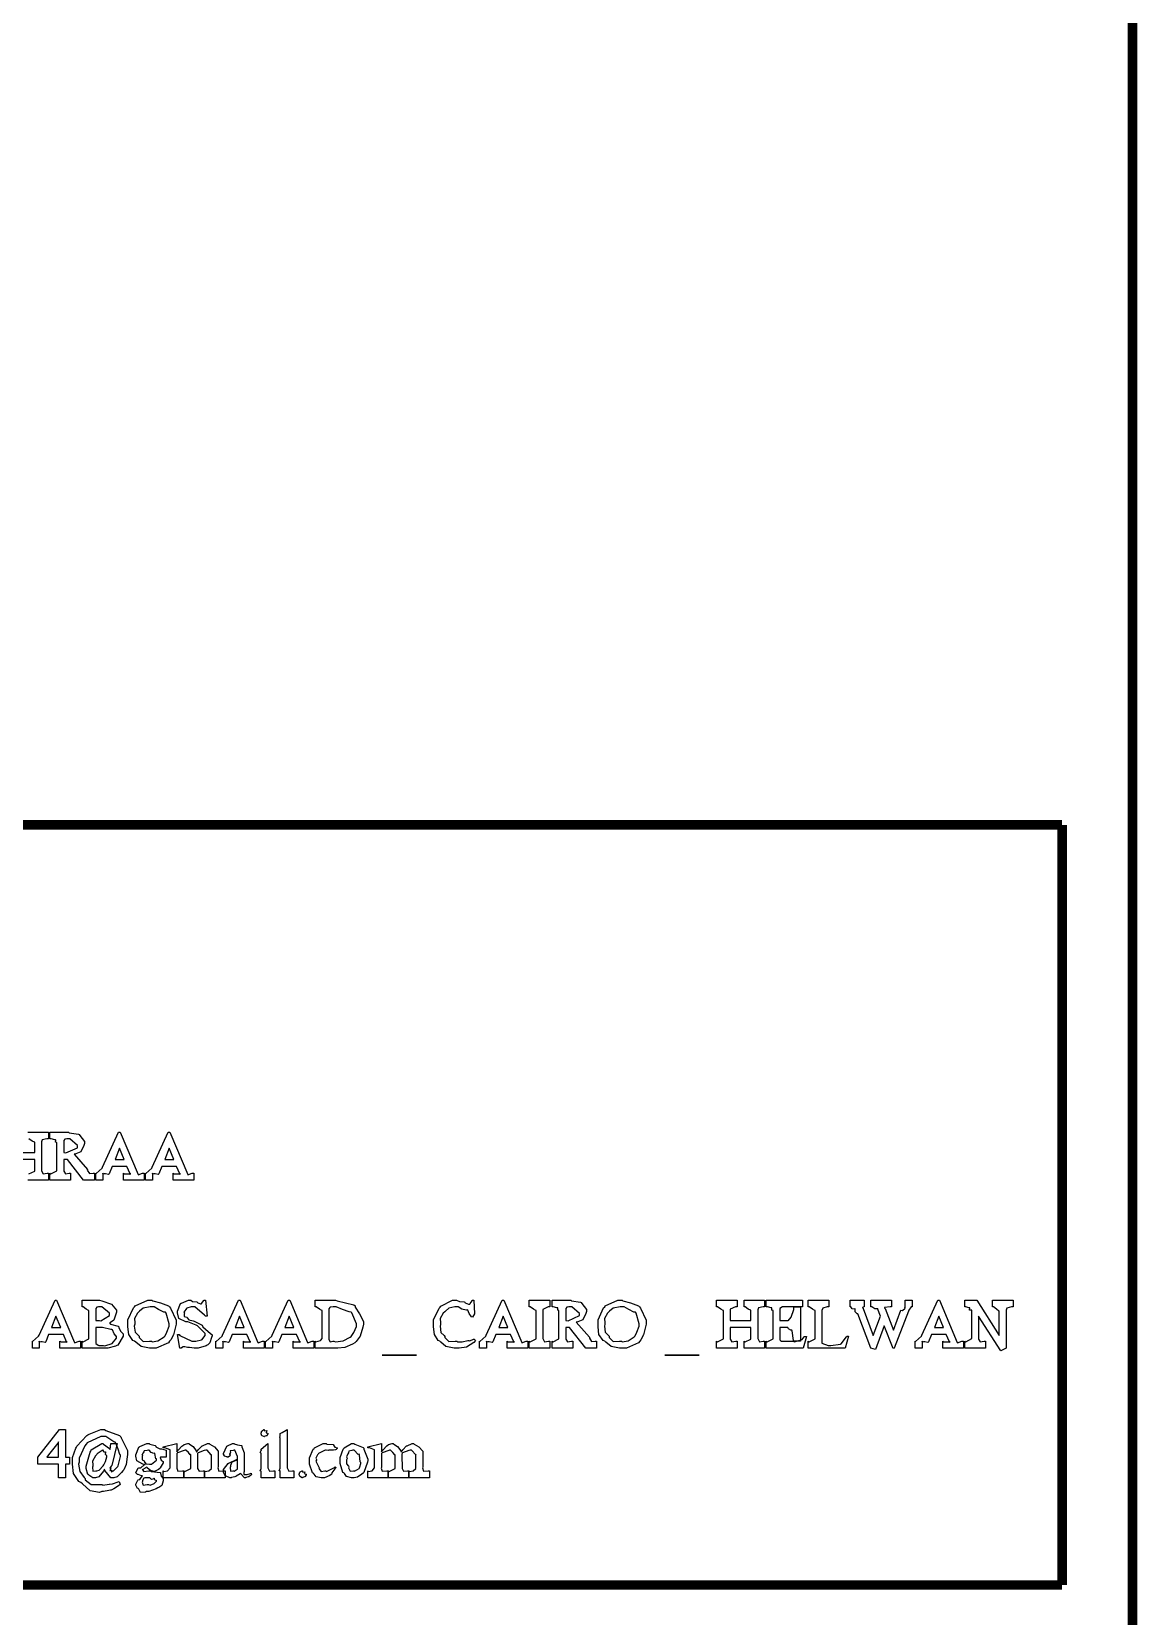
# Model space of a CAD drawing. Extents: x -4.5 to 11.4, y -10.7 to 0.4.
# Drawn here: x 10.27 to 11.421, y -9.572 to -7.921 of the extents above; entities that cross this region are included whole.
import ezdxf

# ---------------------------------------------------------------- set-up
doc = ezdxf.new("R2010")
doc.units = 0
doc.header["$MEASUREMENT"] = 0

msp = doc.modelspace()

# ---------------------------------------------------------------- linework, layer by layer
at = {"color": 0, "const_width": 0.01}
for points in [[(11.4161, 0.362793), (-4.465507, 0.362793), (-4.465507, -10.67885), (11.4161, -10.67885), (11.4161, 0.362793)], [(11.342804, -8.747207), (9.212753, -8.747207), (11.342804, -8.747207), (9.212753, -8.747207), (11.342804, -8.747207)]]:
    msp.add_lwpolyline(points, close=True, dxfattribs=at)
for points in [[(11.342804, -8.747207), (11.342804, -9.538877)], [(11.342804, -9.538877), (9.212753, -9.538877)]]:
    msp.add_lwpolyline(points, dxfattribs=at)
at = {"color": 0}
for points in [[(10.251823, -9.088567), (10.273313, -9.088567), (10.273313, -9.077497), (10.272923, -9.077727), (10.270493, -9.076527), (10.267223, -9.074247)], [(10.266143, -9.067087), (10.287633, -9.067087), (10.287633, -9.074247), (10.286003, -9.074307), (10.281173, -9.075337), (10.280463, -9.077297), (10.280463, -9.077927), (10.280463, -9.106367), (10.280353, -9.107347), (10.282083, -9.110487), (10.286213, -9.110057), (10.287633, -9.110057), (10.287633, -9.117227), (10.287633, -9.117227), (10.266143, -9.117227)], [(10.267173, -9.110597), (10.273313, -9.107727), (10.273313, -9.106807), (10.273313, -9.095737), (10.251823, -9.095737)]]:
    msp.add_lwpolyline(points, dxfattribs=at)
for points in [[(10.335423, -9.117227), (10.324143, -9.117227), (10.307433, -9.095737), (10.303523, -9.095737), (10.303523, -9.107017), (10.303473, -9.107887), (10.305213, -9.110547), (10.309263, -9.110057), (10.310683, -9.110057), (10.310683, -9.117227), (10.289203, -9.117227), (10.289203, -9.110057), (10.290223, -9.110547), (10.296363, -9.107407), (10.296363, -9.106367), (10.296363, -9.077927), (10.296253, -9.078047), (10.295113, -9.077727), (10.295283, -9.075447), (10.295063, -9.075337), (10.294243, -9.075167), (10.290453, -9.074247), (10.289203, -9.074247), (10.289203, -9.067087), (10.308523, -9.067087), (10.309223, -9.067797), (10.318883, -9.069247), (10.319583, -9.069697), (10.320243, -9.070617), (10.325003, -9.076907), (10.325003, -9.079027), (10.324353, -9.081247), (10.321323, -9.087657), (10.316113, -9.089767), (10.314383, -9.090087), (10.328263, -9.105937), (10.328043, -9.106847), (10.330323, -9.110437), (10.334133, -9.110057), (10.335423, -9.110057), (10.335423, -9.117227)], [(10.317853, -9.081627), (10.317743, -9.081027), (10.309823, -9.074247), (10.307213, -9.074247), (10.306673, -9.074307), (10.305103, -9.074417), (10.305043, -9.074457), (10.304613, -9.074567), (10.303523, -9.075767), (10.303523, -9.076197), (10.303523, -9.088567), (10.305853, -9.088627), (10.317853, -9.083367), (10.317853, -9.081627)], [(10.387133, -9.117227), (10.365643, -9.117227), (10.365643, -9.110057), (10.366833, -9.110657), (10.373243, -9.110487), (10.373243, -9.110487), (10.372923, -9.110707), (10.371993, -9.111417), (10.372583, -9.110707), (10.372583, -9.110707), (10.369333, -9.102887), (10.353923, -9.102887), (10.350893, -9.110707), (10.350183, -9.111197), (10.347083, -9.110487), (10.346113, -9.110487), (10.345723, -9.110707), (10.344493, -9.110977), (10.344213, -9.110057), (10.344153, -9.110057), (10.344153, -9.117227), (10.337003, -9.117227), (10.337003, -9.110057), (10.337153, -9.110227), (10.343453, -9.104797), (10.343953, -9.103767), (10.360653, -9.067087), (10.362173, -9.067087), (10.380833, -9.111367), (10.381003, -9.111627), (10.385563, -9.110057), (10.387133, -9.110057), (10.387133, -9.117227)], [(10.438833, -9.117227), (10.417343, -9.117227), (10.417343, -9.110057), (10.418543, -9.110657), (10.424943, -9.110487), (10.424943, -9.110487), (10.424623, -9.110707), (10.423693, -9.111417), (10.424293, -9.110707), (10.424293, -9.110707), (10.421033, -9.102887), (10.405633, -9.102887), (10.402593, -9.110707), (10.401883, -9.111197), (10.398793, -9.110487), (10.397813, -9.110487), (10.397433, -9.110707), (10.396193, -9.110977), (10.395913, -9.110057), (10.395863, -9.110057), (10.395863, -9.117227), (10.388703, -9.117227), (10.388703, -9.110057), (10.388863, -9.110227), (10.395163, -9.104797), (10.395643, -9.103767), (10.412353, -9.067087), (10.413873, -9.067087), (10.432543, -9.111367), (10.432703, -9.111627), (10.437263, -9.110057), (10.438833, -9.110057), (10.438833, -9.117227)], [(10.366513, -9.095737), (10.361513, -9.084017), (10.356963, -9.095737), (10.366513, -9.095737)], [(10.418213, -9.095737), (10.413223, -9.084017), (10.408663, -9.095737), (10.418213, -9.095737)], [(10.320993, -9.292177), (10.299503, -9.292177), (10.299503, -9.285027), (10.300703, -9.285627), (10.307103, -9.285457), (10.307103, -9.285457), (10.306783, -9.285667), (10.305853, -9.286377), (10.306453, -9.285667), (10.306453, -9.285667), (10.303203, -9.277867), (10.287793, -9.277867), (10.284753, -9.285667), (10.284043, -9.286167), (10.280953, -9.285457), (10.279973, -9.285457), (10.279603, -9.285667), (10.278353, -9.285947), (10.278073, -9.285027), (10.278013, -9.285027), (10.278013, -9.292177), (10.270863, -9.292177), (10.270863, -9.285027), (10.271033, -9.285177), (10.277323, -9.279767), (10.277813, -9.278727), (10.294513, -9.242057), (10.296033, -9.242057), (10.314703, -9.286317), (10.314863, -9.286597), (10.319423, -9.285027), (10.320993, -9.285027), (10.320993, -9.292177)], [(10.365533, -9.278297), (10.365423, -9.279597), (10.359893, -9.288987), (10.358813, -9.289587), (10.357293, -9.290237), (10.349473, -9.292177), (10.346883, -9.292177), (10.322573, -9.292177), (10.322573, -9.285027), (10.323603, -9.285517), (10.329723, -9.282367), (10.329723, -9.281337), (10.329723, -9.252907), (10.329353, -9.253067), (10.327013, -9.251547), (10.323653, -9.249207), (10.322573, -9.249207), (10.322573, -9.242057), (10.340793, -9.242057), (10.343353, -9.242767), (10.353383, -9.246237), (10.358383, -9.252527), (10.358383, -9.254637), (10.357723, -9.256747), (10.355563, -9.263097), (10.352353, -9.265547), (10.351213, -9.265937), (10.352083, -9.267067), (10.360273, -9.269297), (10.360973, -9.269837), (10.360863, -9.270977), (10.363043, -9.274707), (10.365533, -9.277377), (10.365533, -9.278297)], [(10.420493, -9.267227), (10.419793, -9.269887), (10.417723, -9.278297), (10.414853, -9.283617), (10.413763, -9.284807), (10.412413, -9.286657), (10.399873, -9.292177), (10.395753, -9.292177), (10.392823, -9.292177), (10.384033, -9.290337), (10.378503, -9.285997), (10.377313, -9.284807), (10.375573, -9.284267), (10.371223, -9.277867), (10.370363, -9.269887), (10.370363, -9.267227), (10.370363, -9.262727), (10.376113, -9.250347), (10.377313, -9.249207), (10.377853, -9.248127), (10.390923, -9.242057), (10.395323, -9.242057), (10.396293, -9.242767), (10.404213, -9.244877), (10.412413, -9.248027), (10.413553, -9.249207), (10.414583, -9.250457), (10.420493, -9.262997), (10.420493, -9.267227)], [(10.457873, -9.279377), (10.457273, -9.281167), (10.455543, -9.286547), (10.453423, -9.288597), (10.452663, -9.289137), (10.451633, -9.289907), (10.443603, -9.292177), (10.440953, -9.292177), (10.439163, -9.292177), (10.434433, -9.291637), (10.433783, -9.291527), (10.432483, -9.291477), (10.429553, -9.290877), (10.428573, -9.290877), (10.427923, -9.290937), (10.426243, -9.291977), (10.426193, -9.292177), (10.424453, -9.292177), (10.422073, -9.277867), (10.423803, -9.277867), (10.424513, -9.279057), (10.436823, -9.285027), (10.440953, -9.285027), (10.440953, -9.285067), (10.446973, -9.283557), (10.447463, -9.283297), (10.447463, -9.283297), (10.448433, -9.282047), (10.450713, -9.278887), (10.450713, -9.277867), (10.450603, -9.276947), (10.442903, -9.268957), (10.441383, -9.268307), (10.432703, -9.264627), (10.430533, -9.264887), (10.423373, -9.261267), (10.422073, -9.255457), (10.422073, -9.253557), (10.422073, -9.253557), (10.425103, -9.245797), (10.425753, -9.245307), (10.426083, -9.245197), (10.433303, -9.242057), (10.435743, -9.242057), (10.435683, -9.242057), (10.437423, -9.243627), (10.441923, -9.243847), (10.442463, -9.244227), (10.442463, -9.244707), (10.445723, -9.246177), (10.446803, -9.246177), (10.446803, -9.246177), (10.447023, -9.245697), (10.449303, -9.242707), (10.449413, -9.242057), (10.450933, -9.242057), (10.452663, -9.258987), (10.450933, -9.258987), (10.450113, -9.257797), (10.439973, -9.249207), (10.436613, -9.249207), (10.436013, -9.249317), (10.431723, -9.250627), (10.431403, -9.250947), (10.430643, -9.251817), (10.428573, -9.254697), (10.429233, -9.255457), (10.429233, -9.255727), (10.428853, -9.256377), (10.429063, -9.259197), (10.431723, -9.260067), (10.432263, -9.260497), (10.432163, -9.260557), (10.433673, -9.262557), (10.438343, -9.263747), (10.439213, -9.264197), (10.447463, -9.268307), (10.448213, -9.269947), (10.453803, -9.274707), (10.457873, -9.278187), (10.457873, -9.279377)], [(10.512023, -9.292177), (10.490533, -9.292177), (10.490533, -9.285027), (10.491733, -9.285627), (10.498133, -9.285457), (10.498133, -9.285457), (10.497803, -9.285667), (10.496883, -9.286377), (10.497483, -9.285667), (10.497483, -9.285667), (10.494223, -9.277867), (10.478813, -9.277867), (10.475783, -9.285667), (10.475073, -9.286167), (10.471983, -9.285457), (10.471003, -9.285457), (10.470623, -9.285667), (10.469373, -9.285947), (10.469103, -9.285027), (10.469053, -9.285027), (10.469053, -9.292177), (10.461893, -9.292177), (10.461893, -9.285027), (10.462053, -9.285177), (10.468343, -9.279767), (10.468833, -9.278727), (10.485543, -9.242057), (10.487063, -9.242057), (10.505723, -9.286317), (10.505893, -9.286597), (10.510443, -9.285027), (10.512023, -9.285027), (10.512023, -9.292177)], [(10.563723, -9.292177), (10.542243, -9.292177), (10.542243, -9.285027), (10.543433, -9.285627), (10.549833, -9.285457), (10.549833, -9.285457), (10.549513, -9.285667), (10.548583, -9.286377), (10.549183, -9.285667), (10.549183, -9.285667), (10.545933, -9.277867), (10.530523, -9.277867), (10.527483, -9.285667), (10.526773, -9.286167), (10.523683, -9.285457), (10.522713, -9.285457), (10.522323, -9.285667), (10.521083, -9.285947), (10.520813, -9.285027), (10.520753, -9.285027), (10.520753, -9.292177), (10.513593, -9.292177), (10.513593, -9.285027), (10.513753, -9.285177), (10.520053, -9.279767), (10.520533, -9.278727), (10.537253, -9.242057), (10.538763, -9.242057), (10.557433, -9.286317), (10.557593, -9.286597), (10.562153, -9.285027), (10.563723, -9.285027), (10.563723, -9.292177)], [(10.615423, -9.267227), (10.614723, -9.270207), (10.612123, -9.279707), (10.607993, -9.285407), (10.606533, -9.286547), (10.604143, -9.287957), (10.596063, -9.291477), (10.588893, -9.292177), (10.586563, -9.292177), (10.565293, -9.292177), (10.565293, -9.285027), (10.565953, -9.285627), (10.570833, -9.284097), (10.571153, -9.283937), (10.571153, -9.283937), (10.572463, -9.281987), (10.572463, -9.281337), (10.572463, -9.252907), (10.572083, -9.253067), (10.569743, -9.251547), (10.566383, -9.249207), (10.565293, -9.249207), (10.565293, -9.242057), (10.586563, -9.242057), (10.588033, -9.242767), (10.605443, -9.247097), (10.606743, -9.248127), (10.607013, -9.249377), (10.611523, -9.256427), (10.615423, -9.264517), (10.615423, -9.267227)], [(10.732013, -9.284157), (10.730503, -9.286167), (10.722903, -9.291157), (10.715253, -9.292177), (10.712703, -9.292177), (10.709883, -9.292177), (10.701423, -9.290337), (10.695993, -9.285997), (10.694913, -9.284807), (10.693333, -9.284267), (10.689373, -9.277867), (10.688613, -9.269887), (10.688613, -9.267227), (10.688613, -9.262777), (10.694203, -9.250627), (10.695343, -9.249437), (10.695943, -9.248297), (10.708313, -9.242057), (10.712483, -9.242057), (10.712433, -9.242267), (10.715523, -9.243627), (10.720413, -9.243847), (10.721163, -9.244227), (10.721493, -9.245097), (10.724963, -9.246387), (10.726163, -9.246387), (10.726163, -9.246387), (10.726543, -9.245847), (10.728653, -9.242767), (10.728763, -9.242057), (10.730503, -9.242057), (10.731153, -9.256377), (10.729193, -9.260067), (10.728053, -9.259627), (10.725503, -9.256157), (10.724263, -9.252677), (10.723553, -9.252247), (10.722363, -9.252677), (10.717803, -9.251497), (10.714113, -9.249207), (10.712923, -9.249207), (10.710753, -9.249267), (10.704243, -9.250677), (10.700873, -9.253557), (10.700113, -9.254417), (10.698653, -9.255837), (10.695393, -9.261417), (10.695773, -9.265937), (10.695773, -9.267447), (10.695233, -9.269347), (10.695993, -9.275747), (10.699573, -9.279167), (10.700333, -9.280027), (10.700173, -9.281227), (10.704403, -9.285297), (10.710913, -9.285027), (10.713133, -9.285027), (10.713303, -9.285567), (10.718133, -9.285667), (10.724203, -9.284267), (10.725073, -9.284157), (10.725073, -9.284157), (10.726433, -9.284587), (10.730123, -9.282957), (10.730713, -9.282847), (10.732013, -9.284157)], [(10.786543, -9.292177), (10.765063, -9.292177), (10.765063, -9.285027), (10.766253, -9.285627), (10.772653, -9.285457), (10.772653, -9.285457), (10.772323, -9.285667), (10.771403, -9.286377), (10.772003, -9.285667), (10.772003, -9.285667), (10.768743, -9.277867), (10.753343, -9.277867), (10.750303, -9.285667), (10.749593, -9.286167), (10.746503, -9.285457), (10.745523, -9.285457), (10.745143, -9.285667), (10.743903, -9.285947), (10.743623, -9.285027), (10.743573, -9.285027), (10.743573, -9.292177), (10.736413, -9.292177), (10.736413, -9.285027), (10.736573, -9.285177), (10.742863, -9.279767), (10.743353, -9.278727), (10.760063, -9.242057), (10.761583, -9.242057), (10.78025, -9.286317), (10.780412, -9.286597), (10.784969, -9.285027), (10.786543, -9.285027), (10.786543, -9.292177)], [(10.8096, -9.292177), (10.788117, -9.292177), (10.788117, -9.285027), (10.789147, -9.285517), (10.795278, -9.282367), (10.795278, -9.281337), (10.795278, -9.252907), (10.794897, -9.253067), (10.792565, -9.251547), (10.789201, -9.249207), (10.788117, -9.249207), (10.788117, -9.242057), (10.8096, -9.242057), (10.8096, -9.249207), (10.807756, -9.249317), (10.802439, -9.251987), (10.802439, -9.252907), (10.802439, -9.281337), (10.802385, -9.282307), (10.804121, -9.285457), (10.80819, -9.285027), (10.8096, -9.285027), (10.8096, -9.292177)], [(10.858157, -9.292177), (10.846872, -9.292177), (10.830162, -9.270697), (10.826257, -9.270697), (10.826257, -9.281987), (10.826201, -9.282847), (10.827937, -9.285517), (10.832007, -9.285027), (10.833418, -9.285027), (10.833418, -9.292177), (10.811933, -9.292177), (10.811933, -9.285027), (10.812964, -9.285517), (10.819094, -9.282367), (10.819094, -9.281337), (10.819094, -9.252907), (10.818986, -9.253017), (10.817847, -9.252677), (10.81801, -9.250407), (10.817793, -9.250307), (10.816979, -9.250137), (10.81318, -9.249207), (10.811933, -9.249207), (10.811933, -9.242057), (10.831247, -9.242057), (10.831953, -9.242767), (10.84161, -9.244227), (10.842315, -9.244657), (10.842967, -9.245587), (10.84774, -9.251877), (10.84774, -9.253987), (10.84709, -9.256207), (10.844051, -9.262617), (10.838843, -9.264737), (10.837107, -9.265057), (10.850996, -9.280907), (10.850779, -9.281817), (10.853057, -9.285407), (10.856855, -9.285027), (10.858157, -9.285027), (10.858157, -9.292177)], [(10.909861, -9.267227), (10.909155, -9.269887), (10.907094, -9.278297), (10.904218, -9.283617), (10.903133, -9.284807), (10.901778, -9.286657), (10.889244, -9.292177), (10.885121, -9.292177), (10.882192, -9.292177), (10.873403, -9.290337), (10.867868, -9.285997), (10.866675, -9.284807), (10.864939, -9.284267), (10.860599, -9.277867), (10.85973, -9.269887), (10.85973, -9.267227), (10.85973, -9.262727), (10.865482, -9.250347), (10.866675, -9.249207), (10.867218, -9.248127), (10.880293, -9.242057), (10.884687, -9.242057), (10.885664, -9.242767), (10.893585, -9.244877), (10.901778, -9.248027), (10.902917, -9.249207), (10.903947, -9.250457), (10.909861, -9.262997), (10.909861, -9.267227)], [(11.033179, -9.292177), (11.011694, -9.292177), (11.011694, -9.285027), (11.012725, -9.285567), (11.018856, -9.282697), (11.018856, -9.281767), (11.018856, -9.270697), (10.997372, -9.270697), (10.997372, -9.281767), (10.997318, -9.282697), (10.999054, -9.285517), (11.003122, -9.285027), (11.004533, -9.285027), (11.004533, -9.292177), (10.983049, -9.292177), (10.983049, -9.285027), (10.984079, -9.285517), (10.99021, -9.282367), (10.99021, -9.281337), (10.99021, -9.252907), (10.98983, -9.253067), (10.987497, -9.251547), (10.984133, -9.249207), (10.983049, -9.249207), (10.983049, -9.242057), (11.004533, -9.242057), (11.004533, -9.249207), (11.002689, -9.249317), (10.997372, -9.251657), (10.997372, -9.252477), (10.997372, -9.263547), (11.018856, -9.263547), (11.018856, -9.252477), (11.018476, -9.252677), (11.016035, -9.251497), (11.012779, -9.249207), (11.011694, -9.249207), (11.011694, -9.242057), (11.033179, -9.242057), (11.033179, -9.249207), (11.031551, -9.249267), (11.026722, -9.250307), (11.026018, -9.252247), (11.026018, -9.252907), (11.026018, -9.281337), (11.02591, -9.282307), (11.027646, -9.285457), (11.031768, -9.285027), (11.033179, -9.285027), (11.033179, -9.292177)], [(11.076636, -9.280027), (11.07338, -9.292177), (11.034753, -9.292177), (11.034753, -9.285027), (11.035783, -9.285517), (11.041914, -9.282367), (11.041914, -9.281337), (11.041914, -9.252907), (11.041805, -9.253017), (11.040667, -9.252677), (11.040829, -9.250407), (11.040611, -9.250307), (11.039799, -9.250137), (11.036, -9.249207), (11.034753, -9.249207), (11.034753, -9.242057), (11.072729, -9.242057), (11.072729, -9.249207), (11.071211, -9.249207), (11.070506, -9.249267), (11.068878, -9.249207), (11.068389, -9.249207), (11.067576, -9.249317), (11.064267, -9.249207), (11.063181, -9.249207), (11.052764, -9.249207), (11.051787, -9.249317), (11.049075, -9.250997), (11.049075, -9.251597), (11.049075, -9.263547), (11.057322, -9.263547), (11.057593, -9.263597), (11.06074, -9.260067), (11.063399, -9.251927), (11.063399, -9.249207), (11.07056, -9.249207), (11.07056, -9.285027), (11.063399, -9.285027), (11.06329, -9.284377), (11.061771, -9.274167), (11.061444, -9.273517), (11.060576, -9.273477), (11.058028, -9.271997), (11.057485, -9.270697), (11.057322, -9.270697), (11.049075, -9.270697), (11.049075, -9.283067), (11.049021, -9.283447), (11.049943, -9.284697), (11.05016, -9.284807), (11.05016, -9.284807), (11.051951, -9.285027), (11.052547, -9.285027), (11.063181, -9.285027), (11.063778, -9.285627), (11.070017, -9.283727), (11.07056, -9.283497), (11.07056, -9.283497), (11.072079, -9.283067), (11.074465, -9.280367), (11.074683, -9.280027), (11.076636, -9.280027)], [(11.120418, -9.279597), (11.117164, -9.292177), (11.078535, -9.292177), (11.078535, -9.285027), (11.079565, -9.285517), (11.085696, -9.282367), (11.085696, -9.281337), (11.085696, -9.252907), (11.085317, -9.253067), (11.082983, -9.251547), (11.079619, -9.249207), (11.078535, -9.249207), (11.078535, -9.242057), (11.100019, -9.242057), (11.100019, -9.249207), (11.098392, -9.249267), (11.093672, -9.250517), (11.092858, -9.252957), (11.092858, -9.253777), (11.092858, -9.286547), (11.092804, -9.287137), (11.099151, -9.289367), (11.101321, -9.289367), (11.101918, -9.289587), (11.11228, -9.287907), (11.112824, -9.287627), (11.112824, -9.287627), (11.118249, -9.280567), (11.118682, -9.279597), (11.120418, -9.279597)], [(11.186771, -9.249207), (11.18574, -9.249267), (11.18319, -9.252797), (11.183082, -9.253557), (11.168107, -9.292177), (11.167022, -9.292407), (11.15769, -9.268957), (11.148576, -9.293707), (11.143585, -9.292177), (11.130347, -9.256377), (11.129642, -9.256377), (11.127526, -9.254207), (11.127308, -9.251387), (11.127092, -9.251167), (11.126712, -9.251497), (11.124271, -9.251337), (11.122805, -9.249207), (11.122318, -9.249207), (11.122318, -9.242057), (11.13664, -9.242057), (11.13664, -9.249207), (11.136315, -9.249317), (11.135121, -9.249867), (11.135121, -9.250087), (11.135121, -9.250087), (11.135664, -9.250627), (11.135772, -9.250737), (11.146189, -9.278947), (11.153785, -9.258767), (11.150746, -9.250947), (11.150583, -9.251227), (11.148033, -9.251337), (11.144833, -9.249207), (11.143801, -9.249207), (11.143801, -9.242057), (11.165286, -9.242057), (11.165286, -9.249207), (11.16393, -9.249317), (11.157908, -9.249867), (11.157908, -9.250087), (11.157908, -9.250087), (11.15845, -9.250847), (11.158558, -9.250947), (11.167239, -9.273307), (11.174835, -9.252477), (11.174835, -9.252477), (11.176842, -9.252907), (11.179392, -9.250517), (11.179392, -9.250517), (11.179229, -9.250307), (11.1795, -9.249207), (11.17961, -9.249207), (11.17961, -9.242057), (11.186771, -9.242057), (11.186771, -9.249207)], [(11.240047, -9.292177), (11.218562, -9.292177), (11.218562, -9.285027), (11.219757, -9.285627), (11.226158, -9.285457), (11.226158, -9.285457), (11.225833, -9.285667), (11.224911, -9.286377), (11.225507, -9.285667), (11.225507, -9.285667), (11.222253, -9.277867), (11.206844, -9.277867), (11.203806, -9.285667), (11.203101, -9.286167), (11.200008, -9.285457), (11.199032, -9.285457), (11.198653, -9.285667), (11.197404, -9.285947), (11.197133, -9.285027), (11.197079, -9.285027), (11.197079, -9.292177), (11.189917, -9.292177), (11.189917, -9.285027), (11.19008, -9.285177), (11.196374, -9.279767), (11.196861, -9.278727), (11.213572, -9.242057), (11.21509, -9.242057), (11.233754, -9.286317), (11.233917, -9.286597), (11.238474, -9.285027), (11.240047, -9.285027), (11.240047, -9.292177)], [(11.291751, -9.249207), (11.290124, -9.249267), (11.285294, -9.250457), (11.28459, -9.252737), (11.28459, -9.253557), (11.28459, -9.292177), (11.278947, -9.294997), (11.255944, -9.258767), (11.255944, -9.281987), (11.255889, -9.282847), (11.257625, -9.285517), (11.261694, -9.285027), (11.263106, -9.285027), (11.263106, -9.292177), (11.241621, -9.292177), (11.241621, -9.285027), (11.242597, -9.285517), (11.248782, -9.282047), (11.248782, -9.280907), (11.248782, -9.252477), (11.248403, -9.252737), (11.24645, -9.252527), (11.246667, -9.250347), (11.246612, -9.250307), (11.245853, -9.250137), (11.242651, -9.249207), (11.241621, -9.249207), (11.241621, -9.242057), (11.25399, -9.242057), (11.277428, -9.279167), (11.277428, -9.253337), (11.27694, -9.253497), (11.274607, -9.251597), (11.271351, -9.249207), (11.270267, -9.249207), (11.270267, -9.242057), (11.291751, -9.242057), (11.291751, -9.249207)], [(10.300383, -9.270697), (10.295383, -9.258987), (10.290823, -9.270697), (10.300383, -9.270697)], [(10.351213, -9.256377), (10.351103, -9.255837), (10.343013, -9.249207), (10.340363, -9.249207), (10.339823, -9.249267), (10.338243, -9.249377), (10.338203, -9.249437), (10.337813, -9.249547), (10.336893, -9.250737), (10.336893, -9.251167), (10.336893, -9.263547), (10.340793, -9.263547), (10.342153, -9.263597), (10.351213, -9.258167), (10.351213, -9.256377)], [(10.413333, -9.267227), (10.413223, -9.266847), (10.410073, -9.255617), (10.409423, -9.254867), (10.407693, -9.254697), (10.402323, -9.251817), (10.397543, -9.249207), (10.395973, -9.249207), (10.393473, -9.249267), (10.386103, -9.250677), (10.382403, -9.253557), (10.381643, -9.254417), (10.380243, -9.255837), (10.377143, -9.261267), (10.377533, -9.265707), (10.377533, -9.267227), (10.376973, -9.269127), (10.377743, -9.275637), (10.381323, -9.278997), (10.382083, -9.279817), (10.381923, -9.281017), (10.386043, -9.285237), (10.392663, -9.285027), (10.394883, -9.285027), (10.395483, -9.285627), (10.401613, -9.284487), (10.408123, -9.280307), (10.408993, -9.279377), (10.408993, -9.279377), (10.410833, -9.275527), (10.413333, -9.269297), (10.413333, -9.267227)], [(10.491403, -9.270697), (10.486413, -9.258987), (10.481853, -9.270697), (10.491403, -9.270697)], [(10.543103, -9.270697), (10.538113, -9.258987), (10.533563, -9.270697), (10.543103, -9.270697)], [(10.608263, -9.267447), (10.608153, -9.267017), (10.603543, -9.255457), (10.602623, -9.254637), (10.600783, -9.254527), (10.593783, -9.251767), (10.587053, -9.249207), (10.584823, -9.249207), (10.583853, -9.249267), (10.581033, -9.249547), (10.580923, -9.249657), (10.580543, -9.249767), (10.579623, -9.251277), (10.579623, -9.251817), (10.579623, -9.282197), (10.579563, -9.283017), (10.580813, -9.285567), (10.583793, -9.285027), (10.584823, -9.285027), (10.586293, -9.285627), (10.594373, -9.284637), (10.601593, -9.280847), (10.602623, -9.280027), (10.602623, -9.280027), (10.605603, -9.276017), (10.608263, -9.269557), (10.608263, -9.267447)], [(10.765923, -9.270697), (10.760933, -9.258987), (10.756373, -9.270697), (10.765923, -9.270697)], [(10.840579, -9.256597), (10.840471, -9.255997), (10.83255, -9.249207), (10.829946, -9.249207), (10.829403, -9.249267), (10.827829, -9.249377), (10.827775, -9.249437), (10.827342, -9.249547), (10.826257, -9.250737), (10.826257, -9.251167), (10.826257, -9.263547), (10.828589, -9.263597), (10.840579, -9.258337), (10.840579, -9.256597)], [(10.9027, -9.267227), (10.90259, -9.266847), (10.899444, -9.255617), (10.898793, -9.254867), (10.897057, -9.254697), (10.891686, -9.251817), (10.886911, -9.249207), (10.885339, -9.249207), (10.882843, -9.249267), (10.875464, -9.250677), (10.871775, -9.253557), (10.871015, -9.254417), (10.869604, -9.255837), (10.866512, -9.261267), (10.866892, -9.265707), (10.866892, -9.267227), (10.86635, -9.269127), (10.86711, -9.275637), (10.87069, -9.278997), (10.87145, -9.279817), (10.871286, -9.281017), (10.87541, -9.285237), (10.882029, -9.285027), (10.884253, -9.285027), (10.88485, -9.285627), (10.890981, -9.284487), (10.897492, -9.280307), (10.89836, -9.279377), (10.89836, -9.279377), (10.900204, -9.275527), (10.9027, -9.269297), (10.9027, -9.267227)], [(11.219431, -9.270697), (11.21444, -9.258987), (11.209882, -9.270697), (11.219431, -9.270697)], [(10.358383, -9.279817), (10.358103, -9.279867), (10.356143, -9.277317), (10.354363, -9.273247), (10.353603, -9.272877), (10.352573, -9.272917), (10.343723, -9.270697), (10.340793, -9.270697), (10.336893, -9.270697), (10.336893, -9.286977), (10.336833, -9.287517), (10.339383, -9.289247), (10.339933, -9.289367), (10.339933, -9.289367), (10.343673, -9.289587), (10.344923, -9.289587), (10.346433, -9.289797), (10.353923, -9.287457), (10.358383, -9.281707), (10.358383, -9.279817)], [(10.670713, -9.299347), (10.634903, -9.299347), (10.670713, -9.299347)], [(10.965146, -9.299347), (10.929337, -9.299347), (10.965146, -9.299347)], [(10.309653, -9.412907), (10.305313, -9.412907), (10.305313, -9.427227), (10.298153, -9.427227), (10.298153, -9.412907), (10.276673, -9.412907), (10.276673, -9.405737), (10.299013, -9.377087), (10.305313, -9.377087), (10.305313, -9.405737), (10.309653, -9.405737), (10.309653, -9.412907)], [(10.298153, -9.405737), (10.298153, -9.389887), (10.297223, -9.391087), (10.293213, -9.396237), (10.287523, -9.403457), (10.285783, -9.405737), (10.298153, -9.405737)], [(10.369763, -9.402917), (10.369603, -9.405417), (10.368353, -9.413387), (10.365973, -9.418807), (10.365213, -9.420057), (10.363683, -9.421637), (10.359033, -9.426297), (10.355823, -9.427227), (10.354793, -9.427227), (10.352633, -9.427227), (10.346323, -9.419797), (10.346113, -9.418317), (10.344863, -9.420387), (10.340143, -9.426087), (10.336463, -9.427227), (10.335263, -9.427227), (10.333743, -9.427227), (10.329613, -9.424517), (10.329183, -9.423957), (10.328533, -9.423697), (10.326793, -9.417667), (10.326793, -9.415727), (10.326743, -9.415237), (10.330923, -9.400697), (10.331793, -9.399447), (10.332223, -9.398027), (10.343353, -9.391367), (10.344583, -9.391417), (10.344863, -9.392127), (10.351213, -9.396887), (10.351753, -9.397917), (10.352403, -9.391417), (10.359133, -9.391417), (10.353493, -9.414417), (10.352893, -9.415017), (10.351583, -9.417127), (10.353063, -9.417237), (10.353063, -9.417237), (10.352523, -9.417667), (10.351493, -9.419677), (10.353543, -9.419247), (10.353713, -9.419407), (10.353383, -9.419627), (10.352833, -9.420877), (10.354793, -9.420057), (10.355453, -9.420057), (10.355453, -9.420057), (10.359833, -9.415497), (10.360213, -9.414637), (10.360213, -9.414637), (10.361253, -9.410667), (10.362603, -9.405137), (10.362603, -9.403347), (10.361903, -9.402917), (10.360113, -9.397487), (10.357883, -9.391027), (10.356963, -9.390117), (10.355823, -9.389887), (10.347203, -9.384247), (10.344383, -9.384247), (10.342253, -9.384367), (10.327993, -9.390767), (10.326793, -9.392067), (10.325543, -9.393907), (10.319643, -9.406657), (10.319643, -9.410947), (10.319043, -9.412907), (10.320283, -9.420767), (10.324853, -9.426797), (10.325933, -9.427877), (10.325883, -9.429447), (10.331953, -9.434377), (10.340903, -9.434377), (10.343953, -9.434377), (10.344323, -9.434927), (10.350783, -9.433837), (10.351323, -9.433737), (10.351323, -9.433737), (10.354313, -9.433627), (10.360113, -9.431457), (10.361083, -9.431127), (10.362173, -9.434377), (10.360603, -9.435567), (10.355713, -9.438837), (10.352833, -9.439977), (10.352183, -9.440237), (10.350563, -9.440517), (10.345083, -9.441547), (10.343293, -9.441547), (10.340903, -9.442627), (10.331033, -9.440777), (10.322893, -9.433567), (10.321383, -9.431997), (10.319143, -9.431177), (10.313563, -9.422817), (10.312473, -9.412907), (10.312473, -9.409637), (10.312473, -9.406057), (10.316063, -9.396517), (10.316813, -9.395317), (10.317203, -9.394347), (10.327503, -9.383337), (10.328753, -9.382517), (10.329893, -9.381867), (10.342043, -9.377087), (10.346113, -9.377087), (10.347253, -9.377797), (10.361683, -9.383227), (10.362823, -9.384477), (10.363253, -9.385767), (10.369763, -9.398627), (10.369763, -9.402917)], [(10.410133, -9.405737), (10.404273, -9.405737), (10.403943, -9.406227), (10.404873, -9.408887), (10.407093, -9.410237), (10.407093, -9.410727), (10.406983, -9.411597), (10.404003, -9.417017), (10.403403, -9.417457), (10.402213, -9.418437), (10.397923, -9.420597), (10.394993, -9.420057), (10.394073, -9.420057), (10.394073, -9.420057), (10.390273, -9.416807), (10.389953, -9.416157), (10.388813, -9.416867), (10.385223, -9.418807), (10.385613, -9.418747), (10.385613, -9.418747), (10.385453, -9.418977), (10.386753, -9.420767), (10.392063, -9.420057), (10.393853, -9.420057), (10.394993, -9.420657), (10.404003, -9.421687), (10.404493, -9.422017), (10.404113, -9.422447), (10.404873, -9.425377), (10.407093, -9.428027), (10.407093, -9.428957), (10.406983, -9.430527), (10.405523, -9.435197), (10.402373, -9.437207), (10.401453, -9.437847), (10.399773, -9.438727), (10.392233, -9.441547), (10.389723, -9.441547), (10.388493, -9.442247), (10.383493, -9.442417), (10.381603, -9.438997), (10.381043, -9.438497), (10.380403, -9.438297), (10.378453, -9.434877), (10.378453, -9.433737), (10.378453, -9.433737), (10.380613, -9.429767), (10.381043, -9.429387), (10.381043, -9.429387), (10.382893, -9.428847), (10.385173, -9.425597), (10.385613, -9.425267), (10.384523, -9.425317), (10.380953, -9.423917), (10.380613, -9.423747), (10.380183, -9.423807), (10.378453, -9.422127), (10.378453, -9.421587), (10.378453, -9.421587), (10.381153, -9.417347), (10.381703, -9.417017), (10.381703, -9.417017), (10.383773, -9.416697), (10.387393, -9.413707), (10.388213, -9.413337), (10.385933, -9.412907), (10.379643, -9.409427), (10.378453, -9.404867), (10.378453, -9.403347), (10.378453, -9.403347), (10.381703, -9.395437), (10.382353, -9.394887), (10.382683, -9.394667), (10.390063, -9.391417), (10.392553, -9.391417), (10.392983, -9.392067), (10.398633, -9.393747), (10.399283, -9.394237), (10.399333, -9.395047), (10.403673, -9.397057), (10.405143, -9.397057), (10.410133, -9.398567), (10.410133, -9.405737)], [(10.471543, -9.427227), (10.450063, -9.427227), (10.450063, -9.420057), (10.450493, -9.420547), (10.454403, -9.420057), (10.457223, -9.417457), (10.457223, -9.416587), (10.457223, -9.403127), (10.457113, -9.403187), (10.452773, -9.398567), (10.451363, -9.398567), (10.449793, -9.398627), (10.443503, -9.401297), (10.442903, -9.401837), (10.442793, -9.402747), (10.442743, -9.406927), (10.442903, -9.414137), (10.442903, -9.416587), (10.442843, -9.417517), (10.444533, -9.420487), (10.448653, -9.420057), (10.450063, -9.420057), (10.450063, -9.427227), (10.428573, -9.427227), (10.428573, -9.420057), (10.429613, -9.420597), (10.435743, -9.417567), (10.435743, -9.416587), (10.435743, -9.403127), (10.435193, -9.403187), (10.433303, -9.400957), (10.430693, -9.398567), (10.429883, -9.398567), (10.428963, -9.398627), (10.422073, -9.401297), (10.421413, -9.401837), (10.421413, -9.416587), (10.421093, -9.417347), (10.422283, -9.420487), (10.427003, -9.420057), (10.428573, -9.420057), (10.428573, -9.427227), (10.407093, -9.427227), (10.407093, -9.420057), (10.407633, -9.420597), (10.411593, -9.419907), (10.414253, -9.416917), (10.414253, -9.415937), (10.414253, -9.398797), (10.414253, -9.398087), (10.408883, -9.395977), (10.407093, -9.395977), (10.407093, -9.394887), (10.421413, -9.391417), (10.421413, -9.400307), (10.421413, -9.400307), (10.423103, -9.398247), (10.426513, -9.394177), (10.427063, -9.393807), (10.427063, -9.393807), (10.428853, -9.392707), (10.432543, -9.391417), (10.433783, -9.391417), (10.434383, -9.392067), (10.438293, -9.394667), (10.441543, -9.399017), (10.441813, -9.400527), (10.441813, -9.400527), (10.443603, -9.397977), (10.447673, -9.394067), (10.448113, -9.393807), (10.448113, -9.393807), (10.453323, -9.391417), (10.455053, -9.391417), (10.455483, -9.392067), (10.460373, -9.394837), (10.464383, -9.399557), (10.464383, -9.401177), (10.464383, -9.415937), (10.464003, -9.416807), (10.465093, -9.420447), (10.469923, -9.420057), (10.471543, -9.420057), (10.471543, -9.427227)], [(10.499053, -9.423957), (10.498723, -9.424407), (10.496453, -9.425917), (10.496233, -9.426137), (10.495413, -9.426297), (10.492973, -9.427057), (10.492973, -9.427227), (10.492973, -9.427227), (10.491673, -9.427227), (10.487873, -9.423207), (10.487773, -9.422447), (10.487063, -9.423157), (10.483053, -9.425657), (10.482563, -9.425917), (10.481473, -9.426137), (10.478223, -9.427057), (10.477893, -9.427227), (10.477783, -9.427227), (10.476373, -9.427227), (10.472523, -9.425597), (10.472143, -9.425267), (10.471603, -9.425117), (10.469973, -9.421797), (10.469973, -9.420707), (10.469973, -9.418487), (10.474853, -9.412367), (10.475833, -9.411807), (10.475943, -9.411597), (10.483483, -9.408237), (10.484293, -9.407907), (10.484293, -9.405737), (10.484243, -9.405137), (10.481643, -9.398567), (10.480823, -9.398567), (10.479793, -9.398627), (10.476703, -9.399227), (10.477133, -9.400367), (10.477133, -9.400747), (10.476863, -9.401237), (10.476213, -9.402807), (10.477133, -9.401837), (10.477133, -9.401837), (10.476863, -9.402267), (10.476213, -9.403727), (10.477133, -9.402917), (10.477133, -9.402917), (10.476813, -9.403407), (10.475943, -9.405087), (10.476053, -9.404657), (10.476053, -9.404657), (10.475613, -9.405087), (10.474043, -9.406227), (10.473553, -9.405307), (10.473443, -9.405307), (10.473283, -9.405457), (10.471003, -9.404547), (10.470843, -9.404427), (10.470843, -9.404427), (10.469973, -9.402487), (10.469973, -9.401837), (10.469973, -9.401837), (10.473233, -9.394447), (10.473883, -9.394017), (10.474043, -9.394017), (10.479253, -9.391417), (10.481043, -9.391417), (10.480983, -9.391737), (10.484293, -9.393047), (10.488423, -9.393587), (10.488853, -9.394017), (10.488853, -9.394887), (10.491463, -9.401387), (10.491463, -9.403567), (10.491463, -9.420937), (10.491073, -9.421477), (10.491073, -9.423957), (10.493143, -9.423957), (10.493843, -9.423957), (10.493843, -9.423957), (10.494603, -9.423957), (10.498073, -9.422667), (10.498623, -9.422447), (10.499053, -9.423957)], [(10.523253, -9.427227), (10.508923, -9.427227), (10.508923, -9.420057), (10.508823, -9.420167), (10.508003, -9.420057), (10.508923, -9.417457), (10.508923, -9.416587), (10.508923, -9.401617), (10.508873, -9.401617), (10.508003, -9.400957), (10.508923, -9.398797), (10.508923, -9.398797), (10.508923, -9.398797), (10.508923, -9.399117), (10.508923, -9.399227), (10.508923, -9.397487), (10.516093, -9.391417), (10.516093, -9.415937), (10.516033, -9.417017), (10.517773, -9.420447), (10.521843, -9.420057), (10.523253, -9.420057), (10.523253, -9.427227)], [(10.516093, -9.380777), (10.516033, -9.381427), (10.515163, -9.383167), (10.515003, -9.383387), (10.514243, -9.383547), (10.512133, -9.384307), (10.512403, -9.384247), (10.512403, -9.384247), (10.511753, -9.384307), (10.509963, -9.383487), (10.509793, -9.383387), (10.509583, -9.383387), (10.508923, -9.381427), (10.508923, -9.380777), (10.508923, -9.380777), (10.509633, -9.378337), (10.509793, -9.378177), (10.509793, -9.378177), (10.509963, -9.378277), (10.511753, -9.377087), (10.512403, -9.377087), (10.512233, -9.377247), (10.512453, -9.378387), (10.514783, -9.377957), (10.515003, -9.378177), (10.514623, -9.378497), (10.514133, -9.380297), (10.516093, -9.380617), (10.516093, -9.380777)], [(10.543163, -9.427227), (10.528843, -9.427227), (10.528843, -9.420057), (10.528733, -9.420117), (10.527913, -9.419947), (10.528843, -9.417067), (10.528843, -9.416157), (10.528843, -9.385337), (10.528623, -9.385227), (10.528843, -9.383657), (10.528843, -9.383167), (10.528843, -9.383167), (10.528843, -9.382517), (10.528843, -9.382517), (10.528843, -9.381207), (10.528843, -9.381207), (10.530793, -9.380187), (10.535133, -9.377587), (10.536003, -9.377087), (10.536003, -9.415937), (10.535943, -9.417017), (10.537683, -9.420447), (10.541753, -9.420057), (10.543163, -9.420057), (10.543163, -9.427227)], [(10.587053, -9.416587), (10.585803, -9.417887), (10.582603, -9.422227), (10.582113, -9.423637), (10.581843, -9.423957), (10.580483, -9.424777), (10.574953, -9.427227), (10.573163, -9.427227), (10.571423, -9.427227), (10.566223, -9.426087), (10.564263, -9.423417), (10.563613, -9.422667), (10.562583, -9.422177), (10.559493, -9.412907), (10.559493, -9.409867), (10.559493, -9.406557), (10.563293, -9.397487), (10.564053, -9.396627), (10.564433, -9.395977), (10.573703, -9.391417), (10.576853, -9.391417), (10.577283, -9.392067), (10.584123, -9.392667), (10.584663, -9.392937), (10.584453, -9.393307), (10.585803, -9.395377), (10.588133, -9.396137), (10.588133, -9.396407), (10.588033, -9.396777), (10.587213, -9.397817), (10.587053, -9.397917), (10.586343, -9.398027), (10.584233, -9.398567), (10.584453, -9.398567), (10.584453, -9.398567), (10.583793, -9.398567), (10.582333, -9.398567), (10.581843, -9.398567), (10.581623, -9.398567), (10.580973, -9.398567), (10.580973, -9.398567), (10.580593, -9.398567), (10.579733, -9.398567), (10.579453, -9.398567), (10.578693, -9.398627), (10.576633, -9.398567), (10.575983, -9.398567), (10.574903, -9.398627), (10.568823, -9.401837), (10.568393, -9.402487), (10.567633, -9.403457), (10.565953, -9.406817), (10.566653, -9.408297), (10.566653, -9.408777), (10.566053, -9.409917), (10.568983, -9.416207), (10.569473, -9.416807), (10.569253, -9.417567), (10.571483, -9.420547), (10.575333, -9.420057), (10.576633, -9.420057), (10.577233, -9.420657), (10.585483, -9.416587), (10.586183, -9.415937), (10.587053, -9.416587)], [(10.619933, -9.409207), (10.619763, -9.410887), (10.615863, -9.421587), (10.615153, -9.422447), (10.613743, -9.423527), (10.609243, -9.426687), (10.605933, -9.427227), (10.604953, -9.427227), (10.603163, -9.427167), (10.597853, -9.425807), (10.595843, -9.422817), (10.595193, -9.422017), (10.594213, -9.421587), (10.591283, -9.412307), (10.591283, -9.409207), (10.591283, -9.406057), (10.594323, -9.397427), (10.594973, -9.396627), (10.595303, -9.395977), (10.603003, -9.391417), (10.605603, -9.391417), (10.606643, -9.392067), (10.615373, -9.395547), (10.616023, -9.396407), (10.615803, -9.397487), (10.619933, -9.407907), (10.619933, -9.409207)], [(10.684383, -9.427227), (10.662903, -9.427227), (10.662903, -9.420057), (10.663333, -9.420547), (10.667243, -9.420057), (10.670063, -9.417457), (10.670063, -9.416587), (10.670063, -9.403127), (10.669953, -9.403187), (10.665613, -9.398567), (10.664203, -9.398567), (10.662623, -9.398627), (10.656333, -9.401297), (10.655733, -9.401837), (10.655633, -9.402747), (10.655573, -9.406927), (10.655733, -9.414137), (10.655733, -9.416587), (10.655683, -9.417517), (10.657363, -9.420487), (10.661493, -9.420057), (10.662903, -9.420057), (10.662903, -9.427227), (10.641413, -9.427227), (10.641413, -9.420057), (10.642443, -9.420597), (10.648573, -9.417567), (10.648573, -9.416587), (10.648573, -9.403127), (10.648033, -9.403187), (10.646133, -9.400957), (10.643533, -9.398567), (10.642713, -9.398567), (10.641793, -9.398627), (10.634903, -9.401297), (10.634253, -9.401837), (10.634253, -9.416587), (10.633923, -9.417347), (10.635123, -9.420487), (10.639843, -9.420057), (10.641413, -9.420057), (10.641413, -9.427227), (10.619933, -9.427227), (10.619933, -9.420057), (10.620473, -9.420597), (10.624433, -9.419907), (10.627093, -9.416917), (10.627093, -9.415937), (10.627093, -9.398797), (10.627093, -9.398087), (10.621723, -9.395977), (10.619933, -9.395977), (10.619933, -9.394887), (10.634253, -9.391417), (10.634253, -9.400307), (10.634253, -9.400307), (10.635933, -9.398247), (10.639353, -9.394177), (10.639893, -9.393807), (10.639893, -9.393807), (10.641683, -9.392707), (10.645373, -9.391417), (10.646623, -9.391417), (10.647223, -9.392067), (10.651123, -9.394667), (10.654383, -9.399017), (10.654653, -9.400527), (10.654653, -9.400527), (10.656443, -9.397977), (10.660513, -9.394067), (10.660943, -9.393807), (10.660943, -9.393807), (10.666153, -9.391417), (10.667893, -9.391417), (10.668323, -9.392067), (10.673203, -9.394837), (10.677223, -9.399557), (10.677223, -9.401177), (10.677223, -9.415937), (10.676843, -9.416807), (10.677923, -9.420447), (10.682753, -9.420057), (10.684383, -9.420057), (10.684383, -9.427227)], [(10.348283, -9.403997), (10.348113, -9.404057), (10.346973, -9.403127), (10.347363, -9.400527), (10.347203, -9.400307), (10.346923, -9.400587), (10.345143, -9.400637), (10.344543, -9.398567), (10.344383, -9.398567), (10.343453, -9.398627), (10.338403, -9.402157), (10.337863, -9.402917), (10.336463, -9.404377), (10.333473, -9.409867), (10.333963, -9.413767), (10.333963, -9.415067), (10.333533, -9.416207), (10.333963, -9.420337), (10.336893, -9.420057), (10.337863, -9.420057), (10.337863, -9.420057), (10.340313, -9.419347), (10.344703, -9.414797), (10.345243, -9.413767), (10.345243, -9.413767), (10.346883, -9.410297), (10.348283, -9.405567), (10.348283, -9.403997)], [(10.399933, -9.407477), (10.399333, -9.407417), (10.398303, -9.402047), (10.397983, -9.401617), (10.397383, -9.401887), (10.394503, -9.400807), (10.392393, -9.398567), (10.391683, -9.398567), (10.390543, -9.398627), (10.387293, -9.399117), (10.387073, -9.400097), (10.386903, -9.400307), (10.386313, -9.401067), (10.384743, -9.403677), (10.385563, -9.404057), (10.385613, -9.404227), (10.385173, -9.405137), (10.385173, -9.408557), (10.387243, -9.409637), (10.387563, -9.410067), (10.387393, -9.410407), (10.389133, -9.412567), (10.392663, -9.412907), (10.393853, -9.412907), (10.394723, -9.412907), (10.399933, -9.408837), (10.399933, -9.407477)], [(10.612773, -9.411377), (10.612123, -9.410667), (10.611303, -9.403237), (10.611033, -9.402697), (10.610163, -9.402867), (10.605933, -9.398567), (10.604523, -9.398567), (10.603433, -9.398627), (10.600183, -9.399337), (10.600123, -9.400807), (10.599963, -9.401177), (10.599263, -9.402097), (10.597743, -9.405307), (10.598443, -9.406767), (10.598443, -9.407247), (10.597903, -9.408387), (10.598013, -9.412627), (10.600073, -9.415127), (10.600403, -9.415727), (10.600123, -9.416697), (10.601753, -9.420387), (10.605123, -9.420057), (10.606263, -9.420057), (10.606363, -9.420227), (10.611143, -9.417517), (10.611463, -9.417017), (10.611463, -9.417017), (10.611633, -9.415667), (10.612773, -9.412407), (10.612773, -9.411377)], [(10.484293, -9.417887), (10.484293, -9.408337), (10.483643, -9.408987), (10.479683, -9.410567), (10.479523, -9.410727), (10.478543, -9.411117), (10.477133, -9.414367), (10.477133, -9.415497), (10.476753, -9.416587), (10.477023, -9.420387), (10.479523, -9.420057), (10.480393, -9.420057), (10.480393, -9.420057), (10.480883, -9.420387), (10.483913, -9.418207), (10.484293, -9.417887)], [(10.555913, -9.423527), (10.555853, -9.424067), (10.554993, -9.425917), (10.554823, -9.426137), (10.554123, -9.426247), (10.552063, -9.427057), (10.552223, -9.427227), (10.552223, -9.427227), (10.551623, -9.427227), (10.549993, -9.426297), (10.549833, -9.426137), (10.549513, -9.426087), (10.548753, -9.423957), (10.548753, -9.423317), (10.548753, -9.423317), (10.549453, -9.421247), (10.549623, -9.421137), (10.549623, -9.421137), (10.551573, -9.420057), (10.552223, -9.420057), (10.552063, -9.420167), (10.552383, -9.421197), (10.554663, -9.420937), (10.554823, -9.421137), (10.554443, -9.421367), (10.553963, -9.422927), (10.555913, -9.423377), (10.555913, -9.423527)], [(10.399933, -9.429817), (10.399713, -9.429987), (10.398363, -9.429767), (10.397813, -9.427657), (10.397543, -9.427657), (10.397163, -9.428137), (10.394833, -9.428957), (10.393093, -9.427227), (10.392553, -9.427227), (10.391363, -9.427227), (10.388643, -9.427227), (10.387783, -9.427227), (10.386963, -9.427487), (10.385613, -9.430207), (10.385613, -9.431127), (10.385283, -9.431777), (10.386253, -9.434767), (10.390493, -9.434377), (10.391903, -9.434377), (10.391903, -9.434377), (10.393533, -9.434817), (10.397543, -9.433087), (10.397983, -9.432867), (10.397983, -9.432867), (10.399933, -9.430587), (10.399933, -9.429817)]]:
    msp.add_lwpolyline(points, close=True, dxfattribs=at)

doc.saveas('drawing.dxf')
